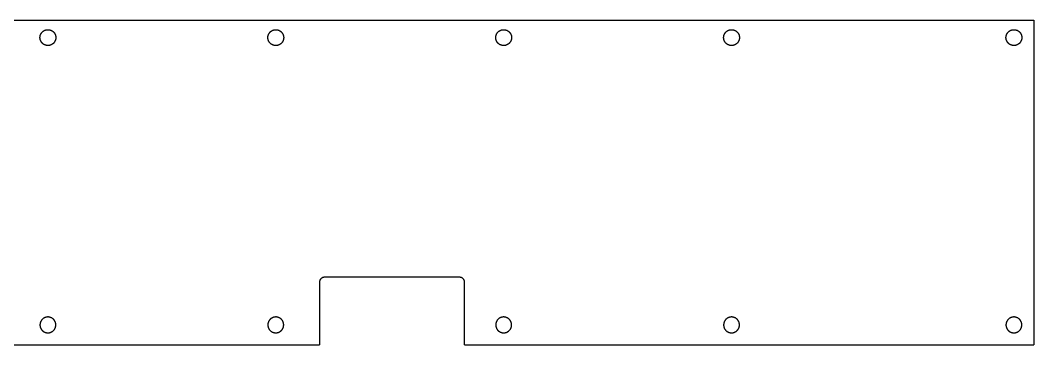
# Model space of a CAD drawing. Extents: x 344 to 742, y 222 to 287.
# Drawn here: x 537.9 to 742.5, y 221.5 to 287 of the extents above; entities that cross this region are included whole.
import ezdxf

# ---------------------------------------------------------------- set-up
doc = ezdxf.new("R2010")
doc.units = 0
doc.layers.get('0').update_dxf_attribs({"linetype": 'continuous'})

# ---------------------------------------------------------------- blocks, each defined once
blk = doc.blocks.new('CUT114')
at = {"color": 0}
for p, q in [((344.5, 287), (742.5, 287)), ((742.5, 287), (742.5, 239.5)), ((742.5, 239.5), (742.5, 221.5)), ((598.31, 234.12), (598.31, 221.5)), ((626.61, 235.12), (599.31, 235.12)), ((627.61, 221.5), (627.61, 234.12)), ((364.5, 221.5), (598.31, 221.5)), ((627.61, 221.5), (742.5, 221.5))]:
    blk.add_line(p, q, dxfattribs=at)
for points in [[(545.1, 283.5), (545.1, 283.45), (545.1, 283.4), (545.09, 283.35), (545.09, 283.3), (545.08, 283.25), (545.07, 283.2), (545.06, 283.15), (545.05, 283.1), (545.04, 283.06), (545.02, 283.01), (545.01, 282.96), (544.99, 282.91), (544.97, 282.87), (544.95, 282.82), (544.93, 282.78), (544.9, 282.73), (544.88, 282.69), (544.85, 282.65), (544.83, 282.6), (544.8, 282.56), (544.77, 282.52), (544.74, 282.48), (544.7, 282.45), (544.67, 282.41), (544.64, 282.37), (544.6, 282.34), (544.56, 282.3), (544.53, 282.27), (544.49, 282.24), (544.45, 282.21), (544.41, 282.18), (544.36, 282.15), (544.32, 282.13), (544.28, 282.1), (544.23, 282.08), (544.19, 282.06), (544.14, 282.04), (544.1, 282.02), (544.05, 282), (544, 281.98), (543.96, 281.97), (543.91, 281.95), (543.86, 281.94), (543.81, 281.93), (543.76, 281.92), (543.71, 281.91), (543.66, 281.91), (543.61, 281.9), (543.56, 281.9), (543.51, 281.9), (543.46, 281.9), (543.41, 281.9), (543.36, 281.91), (543.31, 281.91), (543.26, 281.92), (543.21, 281.93), (543.17, 281.94), (543.12, 281.95), (543.07, 281.96), (543.02, 281.97), (542.97, 281.99), (542.93, 282.01), (542.88, 282.03), (542.83, 282.05), (542.79, 282.07), (542.74, 282.09), (542.7, 282.11), (542.66, 282.14), (542.62, 282.17), (542.57, 282.19), (542.53, 282.22), (542.49, 282.26), (542.46, 282.29), (542.42, 282.32), (542.38, 282.35), (542.35, 282.39), (542.31, 282.43), (542.28, 282.46), (542.25, 282.5), (542.22, 282.54), (542.19, 282.58), (542.16, 282.62), (542.13, 282.67), (542.11, 282.71), (542.08, 282.75), (542.06, 282.8), (542.04, 282.84), (542.02, 282.89), (542, 282.94), (541.99, 282.98), (541.97, 283.03), (541.96, 283.08), (541.94, 283.13), (541.93, 283.18), (541.92, 283.22), (541.92, 283.27), (541.91, 283.32), (541.9, 283.37), (541.9, 283.42), (541.9, 283.47), (541.9, 283.52), (541.9, 283.57), (541.9, 283.62), (541.91, 283.67), (541.92, 283.72), (541.92, 283.77), (541.93, 283.82), (541.94, 283.87), (541.96, 283.92), (541.97, 283.97), (541.98, 284.01), (542, 284.06), (542.02, 284.11), (542.04, 284.15), (542.06, 284.2), (542.08, 284.24), (542.11, 284.29), (542.13, 284.33), (542.16, 284.37), (542.19, 284.41), (542.22, 284.46), (542.25, 284.49), (542.28, 284.53), (542.31, 284.57), (542.35, 284.61), (542.38, 284.64), (542.42, 284.68), (542.45, 284.71), (542.49, 284.74), (542.53, 284.77), (542.57, 284.8), (542.61, 284.83), (542.66, 284.86), (542.7, 284.88), (542.74, 284.91), (542.79, 284.93), (542.83, 284.95), (542.88, 284.97), (542.92, 284.99), (542.97, 285.01), (543.02, 285.03), (543.07, 285.04), (543.11, 285.05), (543.16, 285.06), (543.21, 285.07), (543.26, 285.08), (543.31, 285.09), (543.36, 285.09), (543.41, 285.1), (543.46, 285.1), (543.51, 285.1), (543.56, 285.1), (543.61, 285.1), (543.66, 285.09), (543.71, 285.09), (543.76, 285.08), (543.81, 285.07), (543.86, 285.06), (543.91, 285.05), (543.95, 285.03), (544, 285.02), (544.05, 285), (544.1, 284.99), (544.14, 284.97), (544.19, 284.95), (544.23, 284.92), (544.28, 284.9), (544.32, 284.87), (544.36, 284.85), (544.4, 284.82), (544.44, 284.79), (544.48, 284.76), (544.52, 284.73), (544.56, 284.7), (544.6, 284.66), (544.63, 284.63), (544.67, 284.59), (544.7, 284.56), (544.73, 284.52), (544.77, 284.48), (544.8, 284.44), (544.82, 284.4), (544.85, 284.36), (544.88, 284.31), (544.9, 284.27), (544.93, 284.23), (544.95, 284.18), (544.97, 284.14), (544.99, 284.09), (545.01, 284.04), (545.02, 283.99), (545.04, 283.95), (545.05, 283.9), (545.06, 283.85), (545.07, 283.8), (545.08, 283.75), (545.09, 283.7), (545.09, 283.65), (545.1, 283.6), (545.1, 283.55), (545.1, 283.5)], [(591.1, 283.5), (591.1, 283.45), (591.1, 283.4), (591.09, 283.35), (591.09, 283.3), (591.08, 283.25), (591.07, 283.2), (591.06, 283.15), (591.05, 283.1), (591.04, 283.06), (591.02, 283.01), (591.01, 282.96), (590.99, 282.91), (590.97, 282.87), (590.95, 282.82), (590.93, 282.78), (590.9, 282.73), (590.88, 282.69), (590.85, 282.65), (590.83, 282.6), (590.8, 282.56), (590.77, 282.52), (590.74, 282.48), (590.7, 282.45), (590.67, 282.41), (590.64, 282.37), (590.6, 282.34), (590.56, 282.3), (590.53, 282.27), (590.49, 282.24), (590.45, 282.21), (590.41, 282.18), (590.36, 282.15), (590.32, 282.13), (590.28, 282.1), (590.23, 282.08), (590.19, 282.06), (590.14, 282.04), (590.1, 282.02), (590.05, 282), (590, 281.98), (589.96, 281.97), (589.91, 281.95), (589.86, 281.94), (589.81, 281.93), (589.76, 281.92), (589.71, 281.91), (589.66, 281.91), (589.61, 281.9), (589.56, 281.9), (589.51, 281.9), (589.46, 281.9), (589.41, 281.9), (589.36, 281.91), (589.31, 281.91), (589.26, 281.92), (589.21, 281.93), (589.17, 281.94), (589.12, 281.95), (589.07, 281.96), (589.02, 281.97), (588.97, 281.99), (588.93, 282.01), (588.88, 282.03), (588.83, 282.05), (588.79, 282.07), (588.74, 282.09), (588.7, 282.11), (588.66, 282.14), (588.62, 282.17), (588.57, 282.19), (588.53, 282.22), (588.49, 282.26), (588.46, 282.29), (588.42, 282.32), (588.38, 282.35), (588.35, 282.39), (588.31, 282.43), (588.28, 282.46), (588.25, 282.5), (588.22, 282.54), (588.19, 282.58), (588.16, 282.62), (588.13, 282.67), (588.11, 282.71), (588.08, 282.75), (588.06, 282.8), (588.04, 282.84), (588.02, 282.89), (588, 282.94), (587.99, 282.98), (587.97, 283.03), (587.96, 283.08), (587.94, 283.13), (587.93, 283.18), (587.92, 283.22), (587.92, 283.27), (587.91, 283.32), (587.9, 283.37), (587.9, 283.42), (587.9, 283.47), (587.9, 283.52), (587.9, 283.57), (587.9, 283.62), (587.91, 283.67), (587.92, 283.72), (587.92, 283.77), (587.93, 283.82), (587.94, 283.87), (587.96, 283.92), (587.97, 283.97), (587.98, 284.01), (588, 284.06), (588.02, 284.11), (588.04, 284.15), (588.06, 284.2), (588.08, 284.24), (588.11, 284.29), (588.13, 284.33), (588.16, 284.37), (588.19, 284.41), (588.22, 284.46), (588.25, 284.49), (588.28, 284.53), (588.31, 284.57), (588.35, 284.61), (588.38, 284.64), (588.42, 284.68), (588.45, 284.71), (588.49, 284.74), (588.53, 284.77), (588.57, 284.8), (588.61, 284.83), (588.66, 284.86), (588.7, 284.88), (588.74, 284.91), (588.79, 284.93), (588.83, 284.95), (588.88, 284.97), (588.92, 284.99), (588.97, 285.01), (589.02, 285.03), (589.07, 285.04), (589.11, 285.05), (589.16, 285.06), (589.21, 285.07), (589.26, 285.08), (589.31, 285.09), (589.36, 285.09), (589.41, 285.1), (589.46, 285.1), (589.51, 285.1), (589.56, 285.1), (589.61, 285.1), (589.66, 285.09), (589.71, 285.09), (589.76, 285.08), (589.81, 285.07), (589.86, 285.06), (589.91, 285.05), (589.95, 285.03), (590, 285.02), (590.05, 285), (590.1, 284.99), (590.14, 284.97), (590.19, 284.95), (590.23, 284.92), (590.28, 284.9), (590.32, 284.87), (590.36, 284.85), (590.4, 284.82), (590.44, 284.79), (590.48, 284.76), (590.52, 284.73), (590.56, 284.7), (590.6, 284.66), (590.63, 284.63), (590.67, 284.59), (590.7, 284.56), (590.73, 284.52), (590.77, 284.48), (590.8, 284.44), (590.82, 284.4), (590.85, 284.36), (590.88, 284.31), (590.9, 284.27), (590.93, 284.23), (590.95, 284.18), (590.97, 284.14), (590.99, 284.09), (591.01, 284.04), (591.02, 283.99), (591.04, 283.95), (591.05, 283.9), (591.06, 283.85), (591.07, 283.8), (591.08, 283.75), (591.09, 283.7), (591.09, 283.65), (591.1, 283.6), (591.1, 283.55), (591.1, 283.5)], [(637.1, 283.5), (637.1, 283.45), (637.1, 283.4), (637.09, 283.35), (637.09, 283.3), (637.08, 283.25), (637.07, 283.2), (637.06, 283.15), (637.05, 283.1), (637.04, 283.06), (637.02, 283.01), (637.01, 282.96), (636.99, 282.91), (636.97, 282.87), (636.95, 282.82), (636.93, 282.78), (636.9, 282.73), (636.88, 282.69), (636.85, 282.65), (636.83, 282.6), (636.8, 282.56), (636.77, 282.52), (636.74, 282.48), (636.7, 282.45), (636.67, 282.41), (636.64, 282.37), (636.6, 282.34), (636.56, 282.3), (636.53, 282.27), (636.49, 282.24), (636.45, 282.21), (636.41, 282.18), (636.36, 282.15), (636.32, 282.13), (636.28, 282.1), (636.23, 282.08), (636.19, 282.06), (636.14, 282.04), (636.1, 282.02), (636.05, 282), (636, 281.98), (635.96, 281.97), (635.91, 281.95), (635.86, 281.94), (635.81, 281.93), (635.76, 281.92), (635.71, 281.91), (635.66, 281.91), (635.61, 281.9), (635.56, 281.9), (635.51, 281.9), (635.46, 281.9), (635.41, 281.9), (635.36, 281.91), (635.31, 281.91), (635.26, 281.92), (635.21, 281.93), (635.17, 281.94), (635.12, 281.95), (635.07, 281.96), (635.02, 281.97), (634.97, 281.99), (634.93, 282.01), (634.88, 282.03), (634.83, 282.05), (634.79, 282.07), (634.74, 282.09), (634.7, 282.11), (634.66, 282.14), (634.62, 282.17), (634.57, 282.19), (634.53, 282.22), (634.49, 282.26), (634.46, 282.29), (634.42, 282.32), (634.38, 282.35), (634.35, 282.39), (634.31, 282.43), (634.28, 282.46), (634.25, 282.5), (634.22, 282.54), (634.19, 282.58), (634.16, 282.62), (634.13, 282.67), (634.11, 282.71), (634.08, 282.75), (634.06, 282.8), (634.04, 282.84), (634.02, 282.89), (634, 282.94), (633.99, 282.98), (633.97, 283.03), (633.96, 283.08), (633.94, 283.13), (633.93, 283.18), (633.92, 283.22), (633.92, 283.27), (633.91, 283.32), (633.9, 283.37), (633.9, 283.42), (633.9, 283.47), (633.9, 283.52), (633.9, 283.57), (633.9, 283.62), (633.91, 283.67), (633.92, 283.72), (633.92, 283.77), (633.93, 283.82), (633.94, 283.87), (633.96, 283.92), (633.97, 283.97), (633.98, 284.01), (634, 284.06), (634.02, 284.11), (634.04, 284.15), (634.06, 284.2), (634.08, 284.24), (634.11, 284.29), (634.13, 284.33), (634.16, 284.37), (634.19, 284.41), (634.22, 284.46), (634.25, 284.49), (634.28, 284.53), (634.31, 284.57), (634.35, 284.61), (634.38, 284.64), (634.42, 284.68), (634.45, 284.71), (634.49, 284.74), (634.53, 284.77), (634.57, 284.8), (634.61, 284.83), (634.66, 284.86), (634.7, 284.88), (634.74, 284.91), (634.79, 284.93), (634.83, 284.95), (634.88, 284.97), (634.92, 284.99), (634.97, 285.01), (635.02, 285.03), (635.07, 285.04), (635.11, 285.05), (635.16, 285.06), (635.21, 285.07), (635.26, 285.08), (635.31, 285.09), (635.36, 285.09), (635.41, 285.1), (635.46, 285.1), (635.51, 285.1), (635.56, 285.1), (635.61, 285.1), (635.66, 285.09), (635.71, 285.09), (635.76, 285.08), (635.81, 285.07), (635.86, 285.06), (635.91, 285.05), (635.95, 285.03), (636, 285.02), (636.05, 285), (636.1, 284.99), (636.14, 284.97), (636.19, 284.95), (636.23, 284.92), (636.28, 284.9), (636.32, 284.87), (636.36, 284.85), (636.4, 284.82), (636.44, 284.79), (636.48, 284.76), (636.52, 284.73), (636.56, 284.7), (636.6, 284.66), (636.63, 284.63), (636.67, 284.59), (636.7, 284.56), (636.73, 284.52), (636.77, 284.48), (636.8, 284.44), (636.82, 284.4), (636.85, 284.36), (636.88, 284.31), (636.9, 284.27), (636.93, 284.23), (636.95, 284.18), (636.97, 284.14), (636.99, 284.09), (637.01, 284.04), (637.02, 283.99), (637.04, 283.95), (637.05, 283.9), (637.06, 283.85), (637.07, 283.8), (637.08, 283.75), (637.09, 283.7), (637.09, 283.65), (637.1, 283.6), (637.1, 283.55), (637.1, 283.5)], [(683.1, 283.5), (683.1, 283.45), (683.1, 283.4), (683.09, 283.35), (683.09, 283.3), (683.08, 283.25), (683.07, 283.2), (683.06, 283.15), (683.05, 283.1), (683.04, 283.06), (683.02, 283.01), (683.01, 282.96), (682.99, 282.91), (682.97, 282.87), (682.95, 282.82), (682.93, 282.78), (682.9, 282.73), (682.88, 282.69), (682.85, 282.65), (682.83, 282.6), (682.8, 282.56), (682.77, 282.52), (682.74, 282.48), (682.7, 282.45), (682.67, 282.41), (682.64, 282.37), (682.6, 282.34), (682.56, 282.3), (682.53, 282.27), (682.49, 282.24), (682.45, 282.21), (682.41, 282.18), (682.36, 282.15), (682.32, 282.13), (682.28, 282.1), (682.23, 282.08), (682.19, 282.06), (682.14, 282.04), (682.1, 282.02), (682.05, 282), (682, 281.98), (681.96, 281.97), (681.91, 281.95), (681.86, 281.94), (681.81, 281.93), (681.76, 281.92), (681.71, 281.91), (681.66, 281.91), (681.61, 281.9), (681.56, 281.9), (681.51, 281.9), (681.46, 281.9), (681.41, 281.9), (681.36, 281.91), (681.31, 281.91), (681.26, 281.92), (681.21, 281.93), (681.17, 281.94), (681.12, 281.95), (681.07, 281.96), (681.02, 281.97), (680.97, 281.99), (680.93, 282.01), (680.88, 282.03), (680.83, 282.05), (680.79, 282.07), (680.74, 282.09), (680.7, 282.11), (680.66, 282.14), (680.62, 282.17), (680.57, 282.19), (680.53, 282.22), (680.49, 282.26), (680.46, 282.29), (680.42, 282.32), (680.38, 282.35), (680.35, 282.39), (680.31, 282.43), (680.28, 282.46), (680.25, 282.5), (680.22, 282.54), (680.19, 282.58), (680.16, 282.62), (680.13, 282.67), (680.11, 282.71), (680.08, 282.75), (680.06, 282.8), (680.04, 282.84), (680.02, 282.89), (680, 282.94), (679.99, 282.98), (679.97, 283.03), (679.96, 283.08), (679.94, 283.13), (679.93, 283.18), (679.92, 283.22), (679.92, 283.27), (679.91, 283.32), (679.9, 283.37), (679.9, 283.42), (679.9, 283.47), (679.9, 283.52), (679.9, 283.57), (679.9, 283.62), (679.91, 283.67), (679.92, 283.72), (679.92, 283.77), (679.93, 283.82), (679.94, 283.87), (679.96, 283.92), (679.97, 283.97), (679.98, 284.01), (680, 284.06), (680.02, 284.11), (680.04, 284.15), (680.06, 284.2), (680.08, 284.24), (680.11, 284.29), (680.13, 284.33), (680.16, 284.37), (680.19, 284.41), (680.22, 284.46), (680.25, 284.49), (680.28, 284.53), (680.31, 284.57), (680.35, 284.61), (680.38, 284.64), (680.42, 284.68), (680.45, 284.71), (680.49, 284.74), (680.53, 284.77), (680.57, 284.8), (680.61, 284.83), (680.66, 284.86), (680.7, 284.88), (680.74, 284.91), (680.79, 284.93), (680.83, 284.95), (680.88, 284.97), (680.92, 284.99), (680.97, 285.01), (681.02, 285.03), (681.07, 285.04), (681.11, 285.05), (681.16, 285.06), (681.21, 285.07), (681.26, 285.08), (681.31, 285.09), (681.36, 285.09), (681.41, 285.1), (681.46, 285.1), (681.51, 285.1), (681.56, 285.1), (681.61, 285.1), (681.66, 285.09), (681.71, 285.09), (681.76, 285.08), (681.81, 285.07), (681.86, 285.06), (681.91, 285.05), (681.95, 285.03), (682, 285.02), (682.05, 285), (682.1, 284.99), (682.14, 284.97), (682.19, 284.95), (682.23, 284.92), (682.28, 284.9), (682.32, 284.87), (682.36, 284.85), (682.4, 284.82), (682.44, 284.79), (682.48, 284.76), (682.52, 284.73), (682.56, 284.7), (682.6, 284.66), (682.63, 284.63), (682.67, 284.59), (682.7, 284.56), (682.73, 284.52), (682.77, 284.48), (682.8, 284.44), (682.82, 284.4), (682.85, 284.36), (682.88, 284.31), (682.9, 284.27), (682.93, 284.23), (682.95, 284.18), (682.97, 284.14), (682.99, 284.09), (683.01, 284.04), (683.02, 283.99), (683.04, 283.95), (683.05, 283.9), (683.06, 283.85), (683.07, 283.8), (683.08, 283.75), (683.09, 283.7), (683.09, 283.65), (683.1, 283.6), (683.1, 283.55), (683.1, 283.5)], [(740.1, 283.5), (740.1, 283.45), (740.1, 283.4), (740.09, 283.35), (740.09, 283.3), (740.08, 283.25), (740.07, 283.2), (740.06, 283.15), (740.05, 283.1), (740.04, 283.06), (740.02, 283.01), (740.01, 282.96), (739.99, 282.91), (739.97, 282.87), (739.95, 282.82), (739.93, 282.78), (739.9, 282.73), (739.88, 282.69), (739.85, 282.65), (739.83, 282.6), (739.8, 282.56), (739.77, 282.52), (739.74, 282.48), (739.7, 282.45), (739.67, 282.41), (739.64, 282.37), (739.6, 282.34), (739.56, 282.3), (739.53, 282.27), (739.49, 282.24), (739.45, 282.21), (739.41, 282.18), (739.36, 282.15), (739.32, 282.13), (739.28, 282.1), (739.23, 282.08), (739.19, 282.06), (739.14, 282.04), (739.1, 282.02), (739.05, 282), (739, 281.98), (738.96, 281.97), (738.91, 281.95), (738.86, 281.94), (738.81, 281.93), (738.76, 281.92), (738.71, 281.91), (738.66, 281.91), (738.61, 281.9), (738.56, 281.9), (738.51, 281.9), (738.46, 281.9), (738.41, 281.9), (738.36, 281.91), (738.31, 281.91), (738.26, 281.92), (738.21, 281.93), (738.17, 281.94), (738.12, 281.95), (738.07, 281.96), (738.02, 281.97), (737.97, 281.99), (737.93, 282.01), (737.88, 282.03), (737.83, 282.05), (737.79, 282.07), (737.74, 282.09), (737.7, 282.11), (737.66, 282.14), (737.62, 282.17), (737.57, 282.19), (737.53, 282.22), (737.49, 282.26), (737.46, 282.29), (737.42, 282.32), (737.38, 282.35), (737.35, 282.39), (737.31, 282.43), (737.28, 282.46), (737.25, 282.5), (737.22, 282.54), (737.19, 282.58), (737.16, 282.62), (737.13, 282.67), (737.11, 282.71), (737.08, 282.75), (737.06, 282.8), (737.04, 282.84), (737.02, 282.89), (737, 282.94), (736.99, 282.98), (736.97, 283.03), (736.96, 283.08), (736.94, 283.13), (736.93, 283.18), (736.92, 283.22), (736.92, 283.27), (736.91, 283.32), (736.9, 283.37), (736.9, 283.42), (736.9, 283.47), (736.9, 283.52), (736.9, 283.57), (736.9, 283.62), (736.91, 283.67), (736.92, 283.72), (736.92, 283.77), (736.93, 283.82), (736.94, 283.87), (736.96, 283.92), (736.97, 283.97), (736.98, 284.01), (737, 284.06), (737.02, 284.11), (737.04, 284.15), (737.06, 284.2), (737.08, 284.24), (737.11, 284.29), (737.13, 284.33), (737.16, 284.37), (737.19, 284.41), (737.22, 284.46), (737.25, 284.49), (737.28, 284.53), (737.31, 284.57), (737.35, 284.61), (737.38, 284.64), (737.42, 284.68), (737.45, 284.71), (737.49, 284.74), (737.53, 284.77), (737.57, 284.8), (737.61, 284.83), (737.66, 284.86), (737.7, 284.88), (737.74, 284.91), (737.79, 284.93), (737.83, 284.95), (737.88, 284.97), (737.92, 284.99), (737.97, 285.01), (738.02, 285.03), (738.07, 285.04), (738.11, 285.05), (738.16, 285.06), (738.21, 285.07), (738.26, 285.08), (738.31, 285.09), (738.36, 285.09), (738.41, 285.1), (738.46, 285.1), (738.51, 285.1), (738.56, 285.1), (738.61, 285.1), (738.66, 285.09), (738.71, 285.09), (738.76, 285.08), (738.81, 285.07), (738.86, 285.06), (738.91, 285.05), (738.95, 285.03), (739, 285.02), (739.05, 285), (739.1, 284.99), (739.14, 284.97), (739.19, 284.95), (739.23, 284.92), (739.28, 284.9), (739.32, 284.87), (739.36, 284.85), (739.4, 284.82), (739.44, 284.79), (739.48, 284.76), (739.52, 284.73), (739.56, 284.7), (739.6, 284.66), (739.63, 284.63), (739.67, 284.59), (739.7, 284.56), (739.73, 284.52), (739.77, 284.48), (739.8, 284.44), (739.82, 284.4), (739.85, 284.36), (739.88, 284.31), (739.9, 284.27), (739.93, 284.23), (739.95, 284.18), (739.97, 284.14), (739.99, 284.09), (740.01, 284.04), (740.02, 283.99), (740.04, 283.95), (740.05, 283.9), (740.06, 283.85), (740.07, 283.8), (740.08, 283.75), (740.09, 283.7), (740.09, 283.65), (740.1, 283.6), (740.1, 283.55), (740.1, 283.5)], [(545.1, 225.5), (545.1, 225.55), (545.1, 225.6), (545.09, 225.65), (545.09, 225.7), (545.08, 225.75), (545.07, 225.8), (545.06, 225.85), (545.05, 225.9), (545.04, 225.94), (545.02, 225.99), (545.01, 226.04), (544.99, 226.09), (544.97, 226.13), (544.95, 226.18), (544.93, 226.22), (544.9, 226.27), (544.88, 226.31), (544.85, 226.35), (544.83, 226.4), (544.8, 226.44), (544.77, 226.48), (544.74, 226.52), (544.7, 226.55), (544.67, 226.59), (544.64, 226.63), (544.6, 226.66), (544.56, 226.7), (544.53, 226.73), (544.49, 226.76), (544.45, 226.79), (544.41, 226.82), (544.36, 226.85), (544.32, 226.87), (544.28, 226.9), (544.23, 226.92), (544.19, 226.94), (544.14, 226.96), (544.1, 226.98), (544.05, 227), (544, 227.02), (543.96, 227.03), (543.91, 227.05), (543.86, 227.06), (543.81, 227.07), (543.76, 227.08), (543.71, 227.09), (543.66, 227.09), (543.61, 227.1), (543.56, 227.1), (543.51, 227.1), (543.46, 227.1), (543.41, 227.1), (543.36, 227.09), (543.31, 227.09), (543.26, 227.08), (543.21, 227.07), (543.17, 227.06), (543.12, 227.05), (543.07, 227.04), (543.02, 227.03), (542.97, 227.01), (542.93, 226.99), (542.88, 226.98), (542.83, 226.95), (542.79, 226.93), (542.74, 226.91), (542.7, 226.89), (542.66, 226.86), (542.62, 226.83), (542.57, 226.81), (542.53, 226.78), (542.49, 226.74), (542.46, 226.71), (542.42, 226.68), (542.38, 226.65), (542.35, 226.61), (542.31, 226.57), (542.28, 226.54), (542.25, 226.5), (542.22, 226.46), (542.19, 226.42), (542.16, 226.38), (542.13, 226.33), (542.11, 226.29), (542.08, 226.25), (542.06, 226.2), (542.04, 226.16), (542.02, 226.11), (542, 226.06), (541.99, 226.02), (541.97, 225.97), (541.96, 225.92), (541.94, 225.87), (541.93, 225.82), (541.92, 225.78), (541.92, 225.73), (541.91, 225.68), (541.9, 225.63), (541.9, 225.58), (541.9, 225.53), (541.9, 225.48), (541.9, 225.43), (541.9, 225.38), (541.91, 225.33), (541.92, 225.28), (541.92, 225.23), (541.93, 225.18), (541.94, 225.13), (541.96, 225.08), (541.97, 225.03), (541.98, 224.99), (542, 224.94), (542.02, 224.89), (542.04, 224.85), (542.06, 224.8), (542.08, 224.76), (542.11, 224.71), (542.13, 224.67), (542.16, 224.63), (542.19, 224.59), (542.22, 224.54), (542.25, 224.51), (542.28, 224.47), (542.31, 224.43), (542.35, 224.39), (542.38, 224.36), (542.42, 224.32), (542.45, 224.29), (542.49, 224.26), (542.53, 224.23), (542.57, 224.2), (542.61, 224.17), (542.66, 224.14), (542.7, 224.12), (542.74, 224.09), (542.79, 224.07), (542.83, 224.05), (542.88, 224.03), (542.92, 224.01), (542.97, 223.99), (543.02, 223.97), (543.07, 223.96), (543.11, 223.95), (543.16, 223.94), (543.21, 223.93), (543.26, 223.92), (543.31, 223.91), (543.36, 223.91), (543.41, 223.9), (543.46, 223.9), (543.51, 223.9), (543.56, 223.9), (543.61, 223.9), (543.66, 223.91), (543.71, 223.91), (543.76, 223.92), (543.81, 223.93), (543.86, 223.94), (543.91, 223.95), (543.95, 223.97), (544, 223.98), (544.05, 224), (544.1, 224.01), (544.14, 224.03), (544.19, 224.06), (544.23, 224.08), (544.28, 224.1), (544.32, 224.13), (544.36, 224.15), (544.4, 224.18), (544.44, 224.21), (544.48, 224.24), (544.52, 224.27), (544.56, 224.3), (544.6, 224.34), (544.63, 224.37), (544.67, 224.41), (544.7, 224.44), (544.73, 224.48), (544.77, 224.52), (544.8, 224.56), (544.82, 224.6), (544.85, 224.64), (544.88, 224.69), (544.9, 224.73), (544.93, 224.77), (544.95, 224.82), (544.97, 224.86), (544.99, 224.91), (545.01, 224.96), (545.02, 225.01), (545.04, 225.05), (545.05, 225.1), (545.06, 225.15), (545.07, 225.2), (545.08, 225.25), (545.09, 225.3), (545.09, 225.35), (545.1, 225.4), (545.1, 225.45), (545.1, 225.5)], [(591.1, 225.5), (591.1, 225.55), (591.1, 225.6), (591.09, 225.65), (591.09, 225.7), (591.08, 225.75), (591.07, 225.8), (591.06, 225.85), (591.05, 225.9), (591.04, 225.94), (591.02, 225.99), (591.01, 226.04), (590.99, 226.09), (590.97, 226.13), (590.95, 226.18), (590.93, 226.22), (590.9, 226.27), (590.88, 226.31), (590.85, 226.35), (590.83, 226.4), (590.8, 226.44), (590.77, 226.48), (590.74, 226.52), (590.7, 226.55), (590.67, 226.59), (590.64, 226.63), (590.6, 226.66), (590.56, 226.7), (590.53, 226.73), (590.49, 226.76), (590.45, 226.79), (590.41, 226.82), (590.36, 226.85), (590.32, 226.87), (590.28, 226.9), (590.23, 226.92), (590.19, 226.94), (590.14, 226.96), (590.1, 226.98), (590.05, 227), (590, 227.02), (589.96, 227.03), (589.91, 227.05), (589.86, 227.06), (589.81, 227.07), (589.76, 227.08), (589.71, 227.09), (589.66, 227.09), (589.61, 227.1), (589.56, 227.1), (589.51, 227.1), (589.46, 227.1), (589.41, 227.1), (589.36, 227.09), (589.31, 227.09), (589.26, 227.08), (589.21, 227.07), (589.17, 227.06), (589.12, 227.05), (589.07, 227.04), (589.02, 227.03), (588.97, 227.01), (588.93, 226.99), (588.88, 226.98), (588.83, 226.95), (588.79, 226.93), (588.74, 226.91), (588.7, 226.89), (588.66, 226.86), (588.62, 226.83), (588.57, 226.81), (588.53, 226.78), (588.49, 226.74), (588.46, 226.71), (588.42, 226.68), (588.38, 226.65), (588.35, 226.61), (588.31, 226.57), (588.28, 226.54), (588.25, 226.5), (588.22, 226.46), (588.19, 226.42), (588.16, 226.38), (588.13, 226.33), (588.11, 226.29), (588.08, 226.25), (588.06, 226.2), (588.04, 226.16), (588.02, 226.11), (588, 226.06), (587.99, 226.02), (587.97, 225.97), (587.96, 225.92), (587.94, 225.87), (587.93, 225.82), (587.92, 225.78), (587.92, 225.73), (587.91, 225.68), (587.9, 225.63), (587.9, 225.58), (587.9, 225.53), (587.9, 225.48), (587.9, 225.43), (587.9, 225.38), (587.91, 225.33), (587.92, 225.28), (587.92, 225.23), (587.93, 225.18), (587.94, 225.13), (587.96, 225.08), (587.97, 225.03), (587.98, 224.99), (588, 224.94), (588.02, 224.89), (588.04, 224.85), (588.06, 224.8), (588.08, 224.76), (588.11, 224.71), (588.13, 224.67), (588.16, 224.63), (588.19, 224.59), (588.22, 224.54), (588.25, 224.51), (588.28, 224.47), (588.31, 224.43), (588.35, 224.39), (588.38, 224.36), (588.42, 224.32), (588.45, 224.29), (588.49, 224.26), (588.53, 224.23), (588.57, 224.2), (588.61, 224.17), (588.66, 224.14), (588.7, 224.12), (588.74, 224.09), (588.79, 224.07), (588.83, 224.05), (588.88, 224.03), (588.92, 224.01), (588.97, 223.99), (589.02, 223.97), (589.07, 223.96), (589.11, 223.95), (589.16, 223.94), (589.21, 223.93), (589.26, 223.92), (589.31, 223.91), (589.36, 223.91), (589.41, 223.9), (589.46, 223.9), (589.51, 223.9), (589.56, 223.9), (589.61, 223.9), (589.66, 223.91), (589.71, 223.91), (589.76, 223.92), (589.81, 223.93), (589.86, 223.94), (589.91, 223.95), (589.95, 223.97), (590, 223.98), (590.05, 224), (590.1, 224.01), (590.14, 224.03), (590.19, 224.06), (590.23, 224.08), (590.28, 224.1), (590.32, 224.13), (590.36, 224.15), (590.4, 224.18), (590.44, 224.21), (590.48, 224.24), (590.52, 224.27), (590.56, 224.3), (590.6, 224.34), (590.63, 224.37), (590.67, 224.41), (590.7, 224.44), (590.73, 224.48), (590.77, 224.52), (590.8, 224.56), (590.82, 224.6), (590.85, 224.64), (590.88, 224.69), (590.9, 224.73), (590.93, 224.77), (590.95, 224.82), (590.97, 224.86), (590.99, 224.91), (591.01, 224.96), (591.02, 225.01), (591.04, 225.05), (591.05, 225.1), (591.06, 225.15), (591.07, 225.2), (591.08, 225.25), (591.09, 225.3), (591.09, 225.35), (591.1, 225.4), (591.1, 225.45), (591.1, 225.5)], [(637.1, 225.5), (637.1, 225.55), (637.1, 225.6), (637.09, 225.65), (637.09, 225.7), (637.08, 225.75), (637.07, 225.8), (637.06, 225.85), (637.05, 225.9), (637.04, 225.94), (637.02, 225.99), (637.01, 226.04), (636.99, 226.09), (636.97, 226.13), (636.95, 226.18), (636.93, 226.22), (636.9, 226.27), (636.88, 226.31), (636.85, 226.35), (636.83, 226.4), (636.8, 226.44), (636.77, 226.48), (636.74, 226.52), (636.7, 226.55), (636.67, 226.59), (636.64, 226.63), (636.6, 226.66), (636.56, 226.7), (636.53, 226.73), (636.49, 226.76), (636.45, 226.79), (636.41, 226.82), (636.36, 226.85), (636.32, 226.87), (636.28, 226.9), (636.23, 226.92), (636.19, 226.94), (636.14, 226.96), (636.1, 226.98), (636.05, 227), (636, 227.02), (635.96, 227.03), (635.91, 227.05), (635.86, 227.06), (635.81, 227.07), (635.76, 227.08), (635.71, 227.09), (635.66, 227.09), (635.61, 227.1), (635.56, 227.1), (635.51, 227.1), (635.46, 227.1), (635.41, 227.1), (635.36, 227.09), (635.31, 227.09), (635.26, 227.08), (635.21, 227.07), (635.17, 227.06), (635.12, 227.05), (635.07, 227.04), (635.02, 227.03), (634.97, 227.01), (634.93, 226.99), (634.88, 226.98), (634.83, 226.95), (634.79, 226.93), (634.74, 226.91), (634.7, 226.89), (634.66, 226.86), (634.62, 226.83), (634.57, 226.81), (634.53, 226.78), (634.49, 226.74), (634.46, 226.71), (634.42, 226.68), (634.38, 226.65), (634.35, 226.61), (634.31, 226.57), (634.28, 226.54), (634.25, 226.5), (634.22, 226.46), (634.19, 226.42), (634.16, 226.38), (634.13, 226.33), (634.11, 226.29), (634.08, 226.25), (634.06, 226.2), (634.04, 226.16), (634.02, 226.11), (634, 226.06), (633.99, 226.02), (633.97, 225.97), (633.96, 225.92), (633.94, 225.87), (633.93, 225.82), (633.92, 225.78), (633.92, 225.73), (633.91, 225.68), (633.9, 225.63), (633.9, 225.58), (633.9, 225.53), (633.9, 225.48), (633.9, 225.43), (633.9, 225.38), (633.91, 225.33), (633.92, 225.28), (633.92, 225.23), (633.93, 225.18), (633.94, 225.13), (633.96, 225.08), (633.97, 225.03), (633.98, 224.99), (634, 224.94), (634.02, 224.89), (634.04, 224.85), (634.06, 224.8), (634.08, 224.76), (634.11, 224.71), (634.13, 224.67), (634.16, 224.63), (634.19, 224.59), (634.22, 224.54), (634.25, 224.51), (634.28, 224.47), (634.31, 224.43), (634.35, 224.39), (634.38, 224.36), (634.42, 224.32), (634.45, 224.29), (634.49, 224.26), (634.53, 224.23), (634.57, 224.2), (634.61, 224.17), (634.66, 224.14), (634.7, 224.12), (634.74, 224.09), (634.79, 224.07), (634.83, 224.05), (634.88, 224.03), (634.92, 224.01), (634.97, 223.99), (635.02, 223.97), (635.07, 223.96), (635.11, 223.95), (635.16, 223.94), (635.21, 223.93), (635.26, 223.92), (635.31, 223.91), (635.36, 223.91), (635.41, 223.9), (635.46, 223.9), (635.51, 223.9), (635.56, 223.9), (635.61, 223.9), (635.66, 223.91), (635.71, 223.91), (635.76, 223.92), (635.81, 223.93), (635.86, 223.94), (635.91, 223.95), (635.95, 223.97), (636, 223.98), (636.05, 224), (636.1, 224.01), (636.14, 224.03), (636.19, 224.06), (636.23, 224.08), (636.28, 224.1), (636.32, 224.13), (636.36, 224.15), (636.4, 224.18), (636.44, 224.21), (636.48, 224.24), (636.52, 224.27), (636.56, 224.3), (636.6, 224.34), (636.63, 224.37), (636.67, 224.41), (636.7, 224.44), (636.73, 224.48), (636.77, 224.52), (636.8, 224.56), (636.82, 224.6), (636.85, 224.64), (636.88, 224.69), (636.9, 224.73), (636.93, 224.77), (636.95, 224.82), (636.97, 224.86), (636.99, 224.91), (637.01, 224.96), (637.02, 225.01), (637.04, 225.05), (637.05, 225.1), (637.06, 225.15), (637.07, 225.2), (637.08, 225.25), (637.09, 225.3), (637.09, 225.35), (637.1, 225.4), (637.1, 225.45), (637.1, 225.5)], [(683.1, 225.5), (683.1, 225.55), (683.1, 225.6), (683.09, 225.65), (683.09, 225.7), (683.08, 225.75), (683.07, 225.8), (683.06, 225.85), (683.05, 225.9), (683.04, 225.94), (683.02, 225.99), (683.01, 226.04), (682.99, 226.09), (682.97, 226.13), (682.95, 226.18), (682.93, 226.22), (682.9, 226.27), (682.88, 226.31), (682.85, 226.35), (682.83, 226.4), (682.8, 226.44), (682.77, 226.48), (682.74, 226.52), (682.7, 226.55), (682.67, 226.59), (682.64, 226.63), (682.6, 226.66), (682.56, 226.7), (682.53, 226.73), (682.49, 226.76), (682.45, 226.79), (682.41, 226.82), (682.36, 226.85), (682.32, 226.87), (682.28, 226.9), (682.23, 226.92), (682.19, 226.94), (682.14, 226.96), (682.1, 226.98), (682.05, 227), (682, 227.02), (681.96, 227.03), (681.91, 227.05), (681.86, 227.06), (681.81, 227.07), (681.76, 227.08), (681.71, 227.09), (681.66, 227.09), (681.61, 227.1), (681.56, 227.1), (681.51, 227.1), (681.46, 227.1), (681.41, 227.1), (681.36, 227.09), (681.31, 227.09), (681.26, 227.08), (681.21, 227.07), (681.17, 227.06), (681.12, 227.05), (681.07, 227.04), (681.02, 227.03), (680.97, 227.01), (680.93, 226.99), (680.88, 226.98), (680.83, 226.95), (680.79, 226.93), (680.74, 226.91), (680.7, 226.89), (680.66, 226.86), (680.62, 226.83), (680.57, 226.81), (680.53, 226.78), (680.49, 226.74), (680.46, 226.71), (680.42, 226.68), (680.38, 226.65), (680.35, 226.61), (680.31, 226.57), (680.28, 226.54), (680.25, 226.5), (680.22, 226.46), (680.19, 226.42), (680.16, 226.38), (680.13, 226.33), (680.11, 226.29), (680.08, 226.25), (680.06, 226.2), (680.04, 226.16), (680.02, 226.11), (680, 226.06), (679.99, 226.02), (679.97, 225.97), (679.96, 225.92), (679.94, 225.87), (679.93, 225.82), (679.92, 225.78), (679.92, 225.73), (679.91, 225.68), (679.9, 225.63), (679.9, 225.58), (679.9, 225.53), (679.9, 225.48), (679.9, 225.43), (679.9, 225.38), (679.91, 225.33), (679.92, 225.28), (679.92, 225.23), (679.93, 225.18), (679.94, 225.13), (679.96, 225.08), (679.97, 225.03), (679.98, 224.99), (680, 224.94), (680.02, 224.89), (680.04, 224.85), (680.06, 224.8), (680.08, 224.76), (680.11, 224.71), (680.13, 224.67), (680.16, 224.63), (680.19, 224.59), (680.22, 224.54), (680.25, 224.51), (680.28, 224.47), (680.31, 224.43), (680.35, 224.39), (680.38, 224.36), (680.42, 224.32), (680.45, 224.29), (680.49, 224.26), (680.53, 224.23), (680.57, 224.2), (680.61, 224.17), (680.66, 224.14), (680.7, 224.12), (680.74, 224.09), (680.79, 224.07), (680.83, 224.05), (680.88, 224.03), (680.92, 224.01), (680.97, 223.99), (681.02, 223.97), (681.07, 223.96), (681.11, 223.95), (681.16, 223.94), (681.21, 223.93), (681.26, 223.92), (681.31, 223.91), (681.36, 223.91), (681.41, 223.9), (681.46, 223.9), (681.51, 223.9), (681.56, 223.9), (681.61, 223.9), (681.66, 223.91), (681.71, 223.91), (681.76, 223.92), (681.81, 223.93), (681.86, 223.94), (681.91, 223.95), (681.95, 223.97), (682, 223.98), (682.05, 224), (682.1, 224.01), (682.14, 224.03), (682.19, 224.06), (682.23, 224.08), (682.28, 224.1), (682.32, 224.13), (682.36, 224.15), (682.4, 224.18), (682.44, 224.21), (682.48, 224.24), (682.52, 224.27), (682.56, 224.3), (682.6, 224.34), (682.63, 224.37), (682.67, 224.41), (682.7, 224.44), (682.73, 224.48), (682.77, 224.52), (682.8, 224.56), (682.82, 224.6), (682.85, 224.64), (682.88, 224.69), (682.9, 224.73), (682.93, 224.77), (682.95, 224.82), (682.97, 224.86), (682.99, 224.91), (683.01, 224.96), (683.02, 225.01), (683.04, 225.05), (683.05, 225.1), (683.06, 225.15), (683.07, 225.2), (683.08, 225.25), (683.09, 225.3), (683.09, 225.35), (683.1, 225.4), (683.1, 225.45), (683.1, 225.5)], [(740.1, 225.5), (740.1, 225.55), (740.1, 225.6), (740.09, 225.65), (740.09, 225.7), (740.08, 225.75), (740.07, 225.8), (740.06, 225.85), (740.05, 225.9), (740.04, 225.94), (740.02, 225.99), (740.01, 226.04), (739.99, 226.09), (739.97, 226.13), (739.95, 226.18), (739.93, 226.22), (739.9, 226.27), (739.88, 226.31), (739.85, 226.35), (739.83, 226.4), (739.8, 226.44), (739.77, 226.48), (739.74, 226.52), (739.7, 226.55), (739.67, 226.59), (739.64, 226.63), (739.6, 226.66), (739.56, 226.7), (739.53, 226.73), (739.49, 226.76), (739.45, 226.79), (739.41, 226.82), (739.36, 226.85), (739.32, 226.87), (739.28, 226.9), (739.23, 226.92), (739.19, 226.94), (739.14, 226.96), (739.1, 226.98), (739.05, 227), (739, 227.02), (738.96, 227.03), (738.91, 227.05), (738.86, 227.06), (738.81, 227.07), (738.76, 227.08), (738.71, 227.09), (738.66, 227.09), (738.61, 227.1), (738.56, 227.1), (738.51, 227.1), (738.46, 227.1), (738.41, 227.1), (738.36, 227.09), (738.31, 227.09), (738.26, 227.08), (738.21, 227.07), (738.17, 227.06), (738.12, 227.05), (738.07, 227.04), (738.02, 227.03), (737.97, 227.01), (737.93, 226.99), (737.88, 226.98), (737.83, 226.95), (737.79, 226.93), (737.74, 226.91), (737.7, 226.89), (737.66, 226.86), (737.62, 226.83), (737.57, 226.81), (737.53, 226.78), (737.49, 226.74), (737.46, 226.71), (737.42, 226.68), (737.38, 226.65), (737.35, 226.61), (737.31, 226.57), (737.28, 226.54), (737.25, 226.5), (737.22, 226.46), (737.19, 226.42), (737.16, 226.38), (737.13, 226.33), (737.11, 226.29), (737.08, 226.25), (737.06, 226.2), (737.04, 226.16), (737.02, 226.11), (737, 226.06), (736.99, 226.02), (736.97, 225.97), (736.96, 225.92), (736.94, 225.87), (736.93, 225.82), (736.92, 225.78), (736.92, 225.73), (736.91, 225.68), (736.9, 225.63), (736.9, 225.58), (736.9, 225.53), (736.9, 225.48), (736.9, 225.43), (736.9, 225.38), (736.91, 225.33), (736.92, 225.28), (736.92, 225.23), (736.93, 225.18), (736.94, 225.13), (736.96, 225.08), (736.97, 225.03), (736.98, 224.99), (737, 224.94), (737.02, 224.89), (737.04, 224.85), (737.06, 224.8), (737.08, 224.76), (737.11, 224.71), (737.13, 224.67), (737.16, 224.63), (737.19, 224.59), (737.22, 224.54), (737.25, 224.51), (737.28, 224.47), (737.31, 224.43), (737.35, 224.39), (737.38, 224.36), (737.42, 224.32), (737.45, 224.29), (737.49, 224.26), (737.53, 224.23), (737.57, 224.2), (737.61, 224.17), (737.66, 224.14), (737.7, 224.12), (737.74, 224.09), (737.79, 224.07), (737.83, 224.05), (737.88, 224.03), (737.92, 224.01), (737.97, 223.99), (738.02, 223.97), (738.07, 223.96), (738.11, 223.95), (738.16, 223.94), (738.21, 223.93), (738.26, 223.92), (738.31, 223.91), (738.36, 223.91), (738.41, 223.9), (738.46, 223.9), (738.51, 223.9), (738.56, 223.9), (738.61, 223.9), (738.66, 223.91), (738.71, 223.91), (738.76, 223.92), (738.81, 223.93), (738.86, 223.94), (738.91, 223.95), (738.95, 223.97), (739, 223.98), (739.05, 224), (739.1, 224.01), (739.14, 224.03), (739.19, 224.06), (739.23, 224.08), (739.28, 224.1), (739.32, 224.13), (739.36, 224.15), (739.4, 224.18), (739.44, 224.21), (739.48, 224.24), (739.52, 224.27), (739.56, 224.3), (739.6, 224.34), (739.63, 224.37), (739.67, 224.41), (739.7, 224.44), (739.73, 224.48), (739.77, 224.52), (739.8, 224.56), (739.82, 224.6), (739.85, 224.64), (739.88, 224.69), (739.9, 224.73), (739.93, 224.77), (739.95, 224.82), (739.97, 224.86), (739.99, 224.91), (740.01, 224.96), (740.02, 225.01), (740.04, 225.05), (740.05, 225.1), (740.06, 225.15), (740.07, 225.2), (740.08, 225.25), (740.09, 225.3), (740.09, 225.35), (740.1, 225.4), (740.1, 225.45), (740.1, 225.5)]]:
    blk.add_lwpolyline(points, close=True, dxfattribs=at)
for points in [[(599.31, 235.12), (599.26, 235.11), (599.21, 235.11), (599.16, 235.1), (599.11, 235.1), (599.06, 235.08), (599.01, 235.07), (598.97, 235.06), (598.92, 235.04), (598.87, 235.02), (598.83, 234.99), (598.79, 234.97), (598.75, 234.94), (598.7, 234.91), (598.67, 234.88), (598.63, 234.85), (598.59, 234.81), (598.56, 234.78), (598.53, 234.74), (598.5, 234.7), (598.47, 234.66), (598.44, 234.61), (598.42, 234.57), (598.4, 234.52), (598.38, 234.48), (598.36, 234.43), (598.35, 234.38), (598.33, 234.33), (598.32, 234.29), (598.32, 234.24), (598.31, 234.19), (598.31, 234.14), (598.31, 234.12)], [(627.61, 234.12), (627.61, 234.17), (627.6, 234.22), (627.6, 234.27), (627.59, 234.31), (627.58, 234.36), (627.57, 234.41), (627.55, 234.46), (627.53, 234.51), (627.51, 234.55), (627.49, 234.6), (627.46, 234.64), (627.44, 234.68), (627.41, 234.72), (627.37, 234.76), (627.34, 234.8), (627.31, 234.83), (627.27, 234.87), (627.23, 234.9), (627.19, 234.93), (627.15, 234.96), (627.11, 234.98), (627.06, 235.01), (627.02, 235.03), (626.97, 235.05), (626.93, 235.06), (626.88, 235.08), (626.83, 235.09), (626.78, 235.1), (626.73, 235.11), (626.68, 235.11), (626.63, 235.12), (626.61, 235.12)]]:
    blk.add_lwpolyline(points, dxfattribs=at)

msp = doc.modelspace()

# ---------------------------------------------------------------- block references
at = {"color": 0}
msp.add_blockref('CUT114', (0, 0), dxfattribs=at)

doc.saveas('drawing.dxf')
